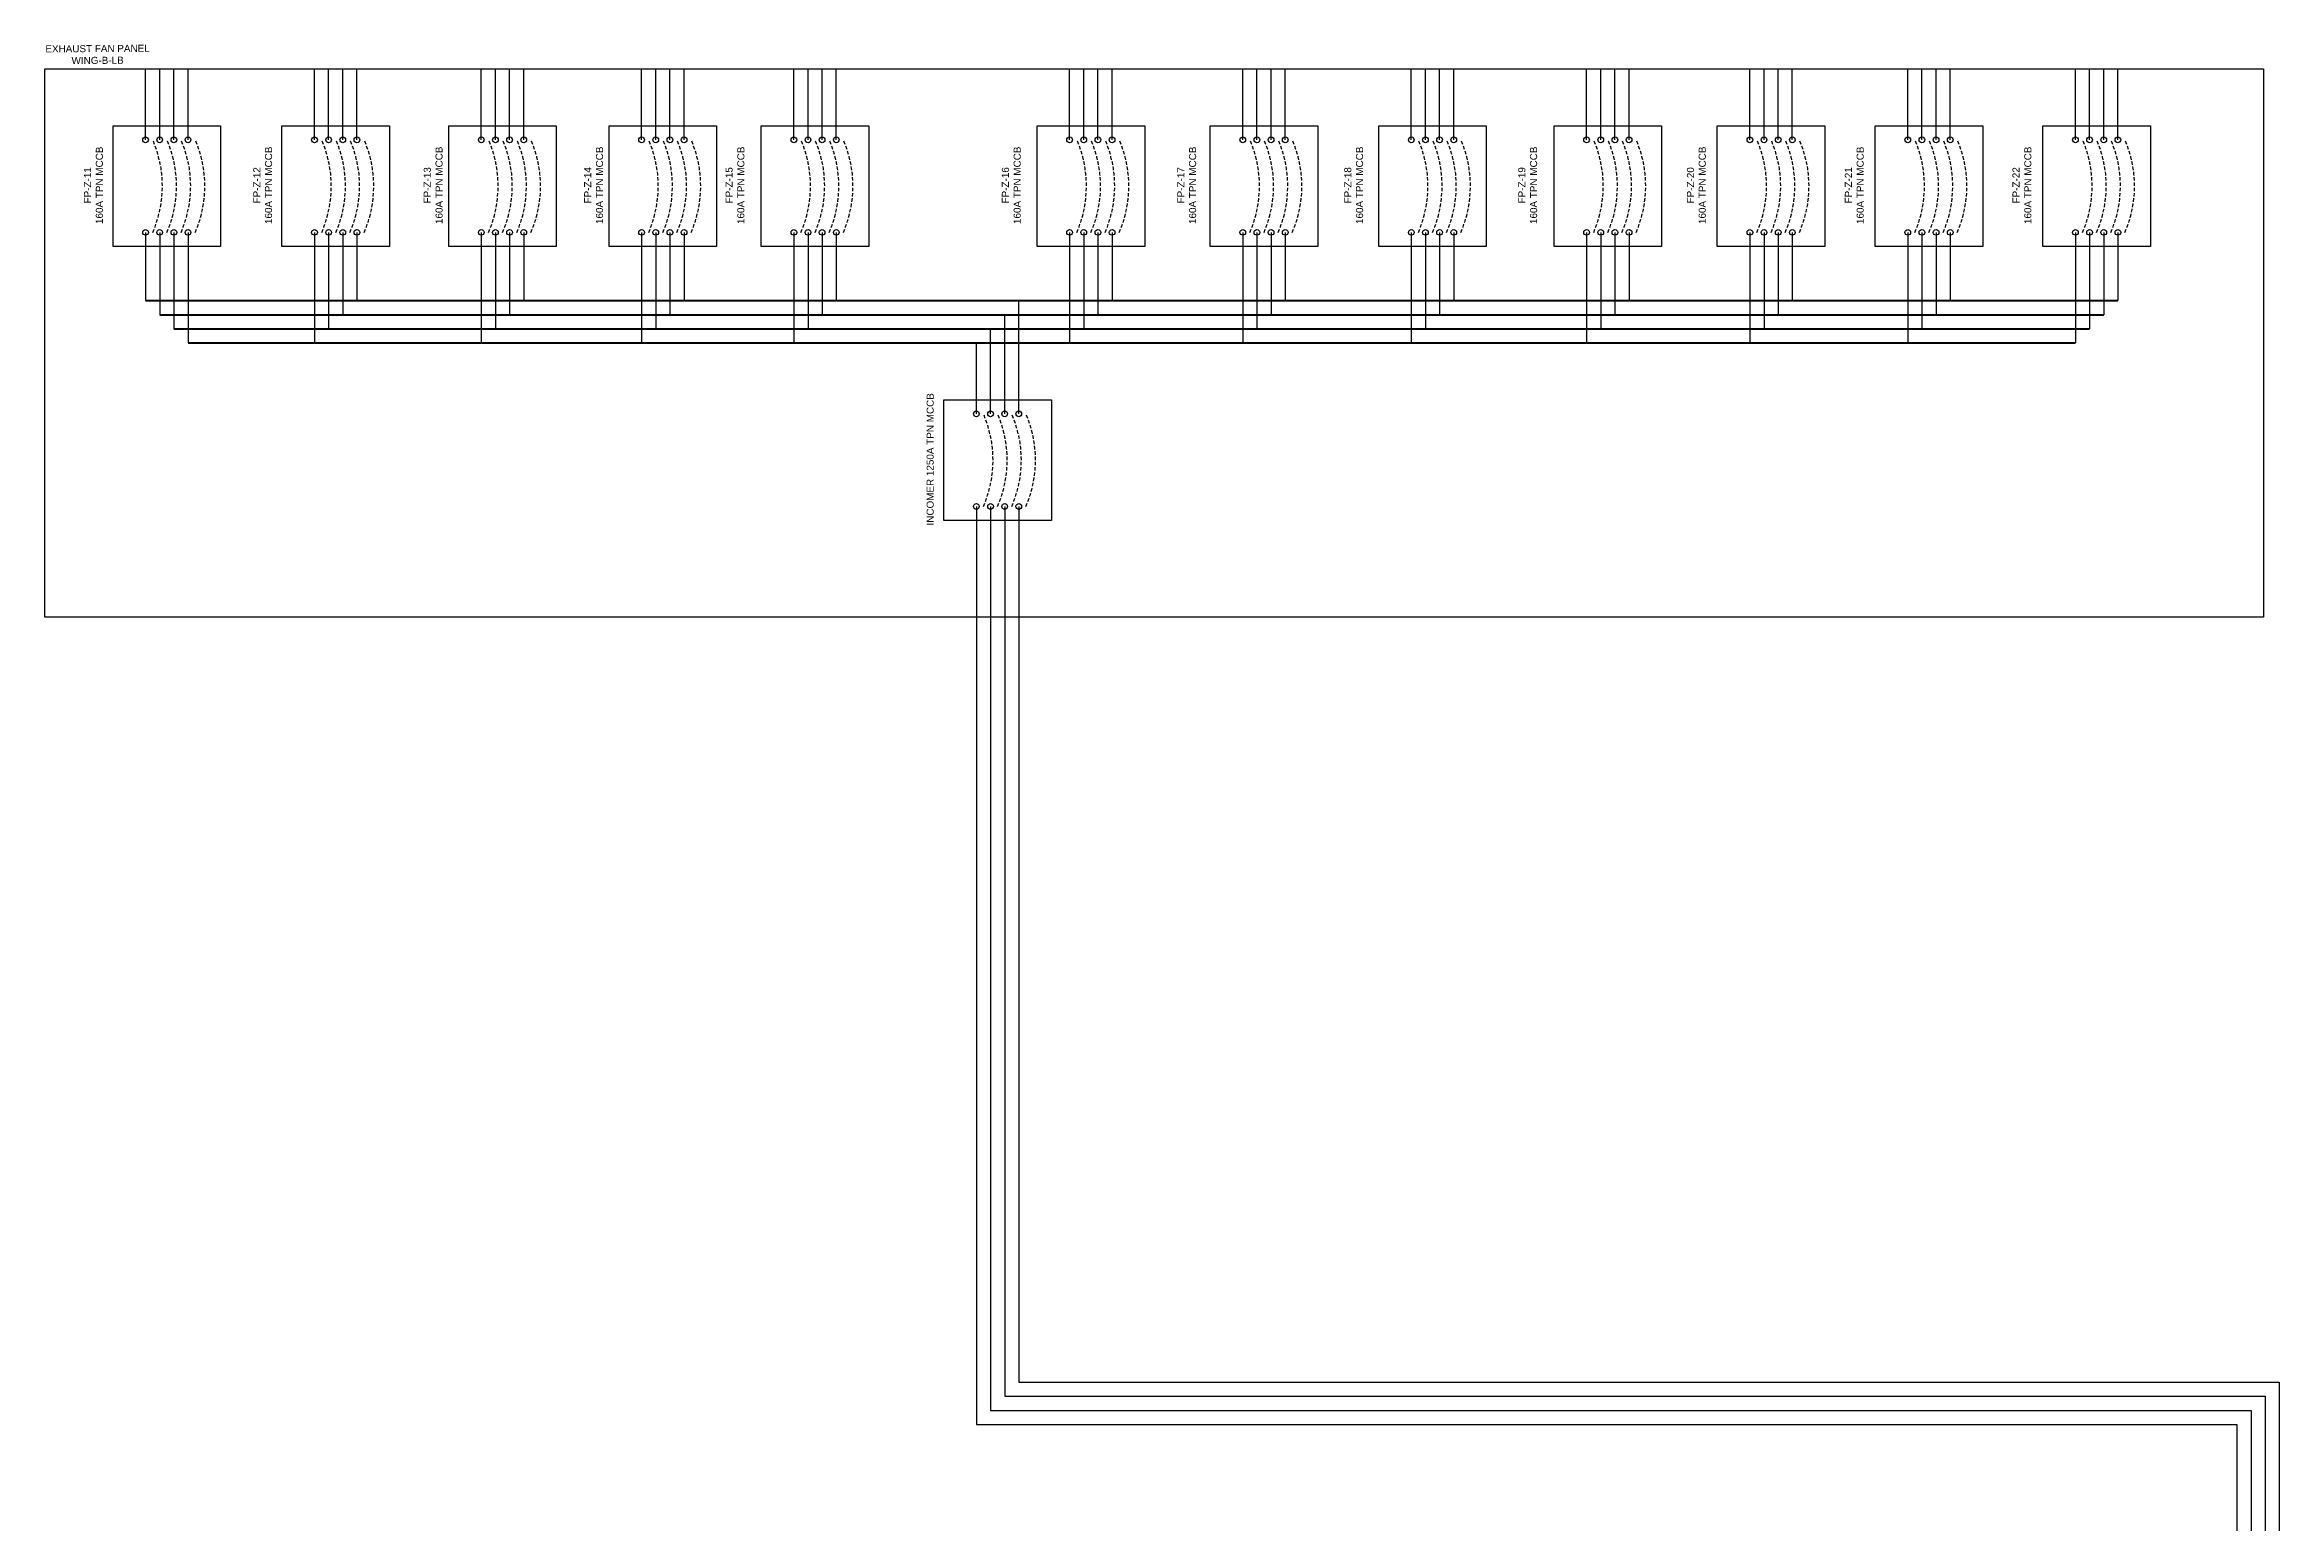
# Model space of a CAD drawing. Header units: inches. Extents: x -137 to 2243, y 16 to 894.
# Drawn here: x 712.5 to 870.4, y 780.6 to 885.1 of the extents above; entities that cross this region are included whole.
import ezdxf

# ---------------------------------------------------------------- set-up
doc = ezdxf.new("R2010")
doc.units = ezdxf.units.IN
doc.header["$MEASUREMENT"] = 0
doc.linetypes.add('DASHED2', pattern=[0.375, 0.25, -0.125])
doc.styles.get("Standard").update_dxf_attribs({"font": 'arial.ttf'})

msp = doc.modelspace()

# ---------------------------------------------------------------- linework, layer by layer
for p, q in [((719.62, 878.35), (719.62, 883.36)), ((720.62, 878.35), (720.62, 883.36)), ((721.62, 878.35), (721.62, 883.36)), ((722.62, 878.35), (722.62, 883.36)), ((731.56, 878.35), (731.56, 883.36)), ((732.56, 878.35), (732.56, 883.36)), ((733.56, 878.35), (733.56, 883.36)), ((734.56, 878.35), (734.56, 883.36)), ((743.35, 878.35), (743.35, 883.36)), ((744.35, 878.35), (744.35, 883.36)), ((745.35, 878.35), (745.35, 883.36)), ((746.35, 878.35), (746.35, 883.36)), ((754.68, 878.35), (754.68, 883.36)), ((755.68, 878.35), (755.68, 883.36)), ((756.68, 878.35), (756.68, 883.36)), ((757.68, 878.35), (757.68, 883.36)), ((765.44, 878.35), (765.44, 883.36)), ((766.44, 878.35), (766.44, 883.36)), ((767.44, 878.35), (767.44, 883.36)), ((768.44, 878.35), (768.44, 883.36)), ((784.93, 878.35), (784.93, 883.36)), ((785.93, 878.35), (785.93, 883.36)), ((786.93, 878.35), (786.93, 883.36)), ((787.93, 878.35), (787.93, 883.36)), ((797.17, 878.35), (797.17, 883.36)), ((798.17, 878.35), (798.17, 883.36)), ((799.17, 878.35), (799.17, 883.36)), ((800.17, 878.35), (800.17, 883.36)), ((809.08, 878.35), (809.08, 883.36)), ((810.08, 878.35), (810.08, 883.36)), ((811.08, 878.35), (811.08, 883.36)), ((812.08, 878.35), (812.08, 883.36)), ((821.47, 878.35), (821.47, 883.36)), ((822.47, 878.35), (822.47, 883.36)), ((823.47, 878.35), (823.47, 883.36)), ((824.47, 878.35), (824.47, 883.36)), ((833.01, 878.35), (833.01, 883.36)), ((834.01, 878.35), (834.01, 883.36)), ((835.01, 878.35), (835.01, 883.36)), ((836.01, 878.35), (836.01, 883.36)), ((844.17, 878.35), (844.17, 883.36)), ((845.17, 878.35), (845.17, 883.36)), ((846.17, 878.35), (846.17, 883.36)), ((847.17, 878.35), (847.17, 883.36)), ((856.02, 878.35), (856.02, 883.36)), ((857.02, 878.35), (857.02, 883.36)), ((858.02, 878.35), (858.02, 883.36)), ((859.02, 878.35), (859.02, 883.36)), ((719.62, 871.81), (719.62, 866.99)), ((720.62, 871.81), (720.62, 865.99)), ((721.62, 871.81), (721.62, 864.99)), ((722.62, 871.81), (722.62, 863.99)), ((731.56, 871.81), (731.56, 863.99)), ((732.56, 871.81), (732.56, 864.99)), ((733.56, 871.81), (733.56, 865.99)), ((734.56, 871.81), (734.56, 866.99)), ((743.35, 871.81), (743.35, 863.99)), ((744.35, 871.81), (744.35, 864.99)), ((745.35, 871.81), (745.35, 865.99)), ((746.35, 871.81), (746.35, 866.99)), ((754.68, 871.81), (754.68, 863.99)), ((755.68, 871.81), (755.68, 864.99)), ((756.68, 871.81), (756.68, 865.99)), ((757.68, 871.81), (757.68, 866.99)), ((765.44, 871.81), (765.44, 863.99)), ((766.44, 871.81), (766.44, 864.99)), ((767.44, 871.81), (767.44, 865.99)), ((768.44, 871.81), (768.44, 866.99)), ((784.93, 871.81), (784.93, 863.99)), ((785.93, 871.81), (785.93, 864.99)), ((786.93, 871.81), (786.93, 865.99)), ((787.93, 871.81), (787.93, 866.99)), ((797.17, 871.81), (797.17, 863.99)), ((798.17, 871.81), (798.17, 864.99)), ((799.17, 871.81), (799.17, 865.99)), ((800.17, 871.81), (800.17, 866.99)), ((809.08, 871.81), (809.08, 863.99)), ((810.08, 871.81), (810.08, 864.99)), ((811.08, 871.81), (811.08, 865.99)), ((812.08, 871.81), (812.08, 866.99)), ((821.47, 871.81), (821.47, 863.99)), ((822.47, 871.81), (822.47, 864.99)), ((823.47, 871.81), (823.47, 865.99)), ((824.47, 871.81), (824.47, 866.99)), ((833.01, 871.81), (833.01, 863.99)), ((834.01, 871.81), (834.01, 864.99)), ((835.01, 871.81), (835.01, 865.99)), ((836.01, 871.81), (836.01, 866.99)), ((844.17, 871.81), (844.17, 863.99)), ((845.17, 871.81), (845.17, 864.99)), ((846.17, 871.81), (846.17, 865.99)), ((847.17, 871.81), (847.17, 866.99)), ((856.02, 871.81), (856.02, 863.99)), ((857.02, 871.81), (857.02, 864.99)), ((858.02, 871.81), (858.02, 865.99)), ((859.02, 871.81), (859.02, 866.99)), ((780.34, 858.98), (780.34, 865.99)), ((781.34, 858.98), (781.34, 866.99)), ((778.34, 858.98), (778.34, 863.99)), ((779.34, 858.98), (779.34, 864.99)), ((778.34, 852.44), (778.34, 844.62)), ((779.34, 852.44), (779.34, 844.62)), ((780.34, 852.44), (780.34, 844.62)), ((781.34, 852.44), (781.34, 844.62)), ((778.34, 844.62), (778.34, 787.54)), ((779.34, 844.62), (779.34, 788.54)), ((780.34, 844.62), (780.34, 789.54)), ((781.34, 844.62), (781.34, 790.54)), ((781.34, 790.54), (867.43, 790.54)), ((867.43, 790.54), (870.43, 790.54)), ((870.43, 790.54), (870.43, 787.54)), ((779.34, 788.54), (867.43, 788.54)), ((780.34, 789.54), (867.43, 789.54)), ((867.43, 789.54), (869.43, 789.54)), ((867.43, 788.54), (868.43, 788.54)), ((868.43, 788.54), (868.43, 787.54)), ((869.43, 789.54), (869.43, 787.54)), ((778.34, 787.54), (867.43, 787.54)), ((867.43, 787.54), (867.43, 688.71)), ((868.43, 787.54), (868.43, 688.71)), ((869.43, 787.54), (869.43, 688.71)), ((870.43, 787.54), (870.43, 688.71))]:
    msp.add_line(p, q)
at = {"color": 240, "lineweight": 211, "true_color": 0xed1f24}
msp.add_line((719.62, 866.99), (859.02, 866.99), dxfattribs=at)
at = {"color": 40, "lineweight": 211, "true_color": 0xf8d731}
msp.add_line((720.62, 865.99), (858.02, 865.99), dxfattribs=at)
at = {"color": 152, "lineweight": 211, "true_color": 0x2776bb}
msp.add_line((721.62, 864.99), (857.02, 864.99), dxfattribs=at)
at = {"color": 18, "lineweight": 211, "true_color": 0x000000}
msp.add_line((722.62, 863.99), (856.02, 863.99), dxfattribs=at)
msp.add_lwpolyline([(712.49, 883.36), (869.3, 883.36), (869.3, 844.62), (712.49, 844.62)], close=True)
at = {"color": 18, "true_color": 0x000000}
for points in [[(717.32, 879.35), (724.92, 879.35), (724.92, 870.81), (717.32, 870.81)], [(729.26, 879.35), (736.86, 879.35), (736.86, 870.81), (729.26, 870.81)], [(741.05, 879.35), (748.65, 879.35), (748.65, 870.81), (741.05, 870.81)], [(752.38, 879.35), (759.98, 879.35), (759.98, 870.81), (752.38, 870.81)], [(763.14, 879.35), (770.74, 879.35), (770.74, 870.81), (763.14, 870.81)], [(782.63, 879.35), (790.24, 879.35), (790.24, 870.81), (782.63, 870.81)], [(794.87, 879.35), (802.47, 879.35), (802.47, 870.81), (794.87, 870.81)], [(806.78, 879.35), (814.38, 879.35), (814.38, 870.81), (806.78, 870.81)], [(819.17, 879.35), (826.77, 879.35), (826.77, 870.81), (819.17, 870.81)], [(830.7, 879.35), (838.31, 879.35), (838.31, 870.81), (830.7, 870.81)], [(841.87, 879.35), (849.47, 879.35), (849.47, 870.81), (841.87, 870.81)], [(853.72, 879.35), (861.32, 879.35), (861.32, 870.81), (853.72, 870.81)], [(776.04, 859.98), (783.64, 859.98), (783.64, 851.44), (776.04, 851.44)]]:
    msp.add_lwpolyline(points, close=True, dxfattribs=at)
for centre in [(719.62, 878.35), (720.62, 878.35), (721.62, 878.35), (722.62, 878.35), (731.56, 878.35), (732.56, 878.35), (733.56, 878.35), (734.56, 878.35), (743.35, 878.35), (744.35, 878.35), (745.35, 878.35), (746.35, 878.35), (754.68, 878.35), (755.68, 878.35), (756.68, 878.35), (757.68, 878.35), (765.44, 878.35), (766.44, 878.35), (767.44, 878.35), (768.44, 878.35), (784.93, 878.35), (785.93, 878.35), (786.93, 878.35), (787.93, 878.35), (797.17, 878.35), (798.17, 878.35), (799.17, 878.35), (800.17, 878.35), (809.08, 878.35), (810.08, 878.35), (811.08, 878.35), (812.08, 878.35), (821.47, 878.35), (822.47, 878.35), (823.47, 878.35), (824.47, 878.35), (833.01, 878.35), (834.01, 878.35), (835.01, 878.35), (836.01, 878.35), (844.17, 878.35), (845.17, 878.35), (846.17, 878.35), (847.17, 878.35), (856.02, 878.35), (857.02, 878.35), (858.02, 878.35), (859.02, 878.35), (719.62, 871.81), (720.62, 871.81), (721.62, 871.81), (722.62, 871.81), (731.56, 871.81), (732.56, 871.81), (733.56, 871.81), (734.56, 871.81), (743.35, 871.81), (744.35, 871.81), (745.35, 871.81), (746.35, 871.81), (754.68, 871.81), (755.68, 871.81), (756.68, 871.81), (757.68, 871.81), (765.44, 871.81), (766.44, 871.81), (767.44, 871.81), (768.44, 871.81), (784.93, 871.81), (785.93, 871.81), (786.93, 871.81), (787.93, 871.81), (797.17, 871.81), (798.17, 871.81), (799.17, 871.81), (800.17, 871.81), (809.08, 871.81), (810.08, 871.81), (811.08, 871.81), (812.08, 871.81), (821.47, 871.81), (822.47, 871.81), (823.47, 871.81), (824.47, 871.81), (833.01, 871.81), (834.01, 871.81), (835.01, 871.81), (836.01, 871.81), (844.17, 871.81), (845.17, 871.81), (846.17, 871.81), (847.17, 871.81), (856.02, 871.81), (857.02, 871.81), (858.02, 871.81), (859.02, 871.81), (778.34, 858.98), (779.34, 858.98), (780.34, 858.98), (781.34, 858.98), (778.34, 852.44), (778.34, 852.44), (779.34, 852.44), (779.34, 852.44), (780.34, 852.44), (780.34, 852.44), (781.34, 852.44), (781.34, 852.44)]:
    msp.add_circle(centre, 0.201, dxfattribs=at)
at = {"color": 18, "linetype": 'DASHED2', "true_color": 0x000000}
for centre in [(712.6, 875.08), (713.6, 875.08), (714.6, 875.08), (715.6, 875.08), (724.54, 875.08), (725.54, 875.08), (726.54, 875.08), (727.54, 875.08), (736.33, 875.08), (737.33, 875.08), (738.33, 875.08), (739.33, 875.08), (747.65, 875.08), (748.65, 875.08), (749.65, 875.08), (750.65, 875.08), (758.41, 875.08), (759.41, 875.08), (760.41, 875.08), (761.41, 875.08), (777.91, 875.08), (778.91, 875.08), (779.91, 875.08), (780.91, 875.08), (790.14, 875.08), (791.14, 875.08), (792.14, 875.08), (793.14, 875.08), (802.05, 875.08), (803.05, 875.08), (804.05, 875.08), (805.05, 875.08), (814.44, 875.08), (815.44, 875.08), (816.44, 875.08), (817.44, 875.08), (825.98, 875.08), (826.98, 875.08), (827.98, 875.08), (828.98, 875.08), (837.14, 875.08), (838.14, 875.08), (839.14, 875.08), (840.14, 875.08), (848.99, 875.08), (849.99, 875.08), (850.99, 875.08), (851.99, 875.08), (771.31, 855.71), (772.31, 855.71), (773.31, 855.71), (774.31, 855.71)]:
    msp.add_arc(centre, 8.21, 336.5048, 23.4952, dxfattribs=at)

# ---------------------------------------------------------------- texts
at = {"insert": (711.48, 883.68), "char_height": 0.5, "attachment_point": 7, "rotation": 0.368}
msp.add_mtext_dynamic_manual_height_columns('\\pxqc;EXHAUST FAN PANEL\\PWING-B-LB', width=9.5085, gutter_width=1, heights=[2.19], dxfattribs=at)
at = {"color": 18, "true_color": 0x000000, "char_height": 0.5, "attachment_point": 9, "rotation": 90}
for s, insert in [('\\pxqc;FP-Z-11\\P160A TPN MCCB', (716.61, 886.06)), ('\\pxqc;FP-Z-12\\P160A TPN MCCB', (728.57, 886.06)), ('\\pxqc;FP-Z-13\\P160A TPN MCCB', (740.62, 886.06)), ('\\pxqc;FP-Z-14\\P160A TPN MCCB', (751.96, 886.06)), ('\\pxqc;FP-Z-15\\P160A TPN MCCB', (761.95, 886.06)), ('\\pxqc;FP-Z-16\\P160A TPN MCCB', (781.48, 886.06)), ('\\pxqc;FP-Z-17\\P160A TPN MCCB', (793.88, 886.06)), ('\\pxqc;FP-Z-18\\P160A TPN MCCB', (805.68, 886.06)), ('\\pxqc;FP-Z-19\\P160A TPN MCCB', (817.98, 886.06)), ('\\pxqc;FP-Z-20\\P160A TPN MCCB', (829.9, 886.06)), ('\\pxqc;FP-Z-21\\P160A TPN MCCB', (841.06, 886.06)), ('\\pxqc;FP-Z-22\\P160A TPN MCCB', (852.91, 886.06)), ('\\pxqc;INCOMER 1250A TPN MCCB', (775.33, 866.69))]:
    msp.add_mtext_dynamic_manual_height_columns(s, width=21.8484, gutter_width=1, heights=[2.19], dxfattribs=dict(at, insert=insert))

doc.saveas('drawing.dxf')
